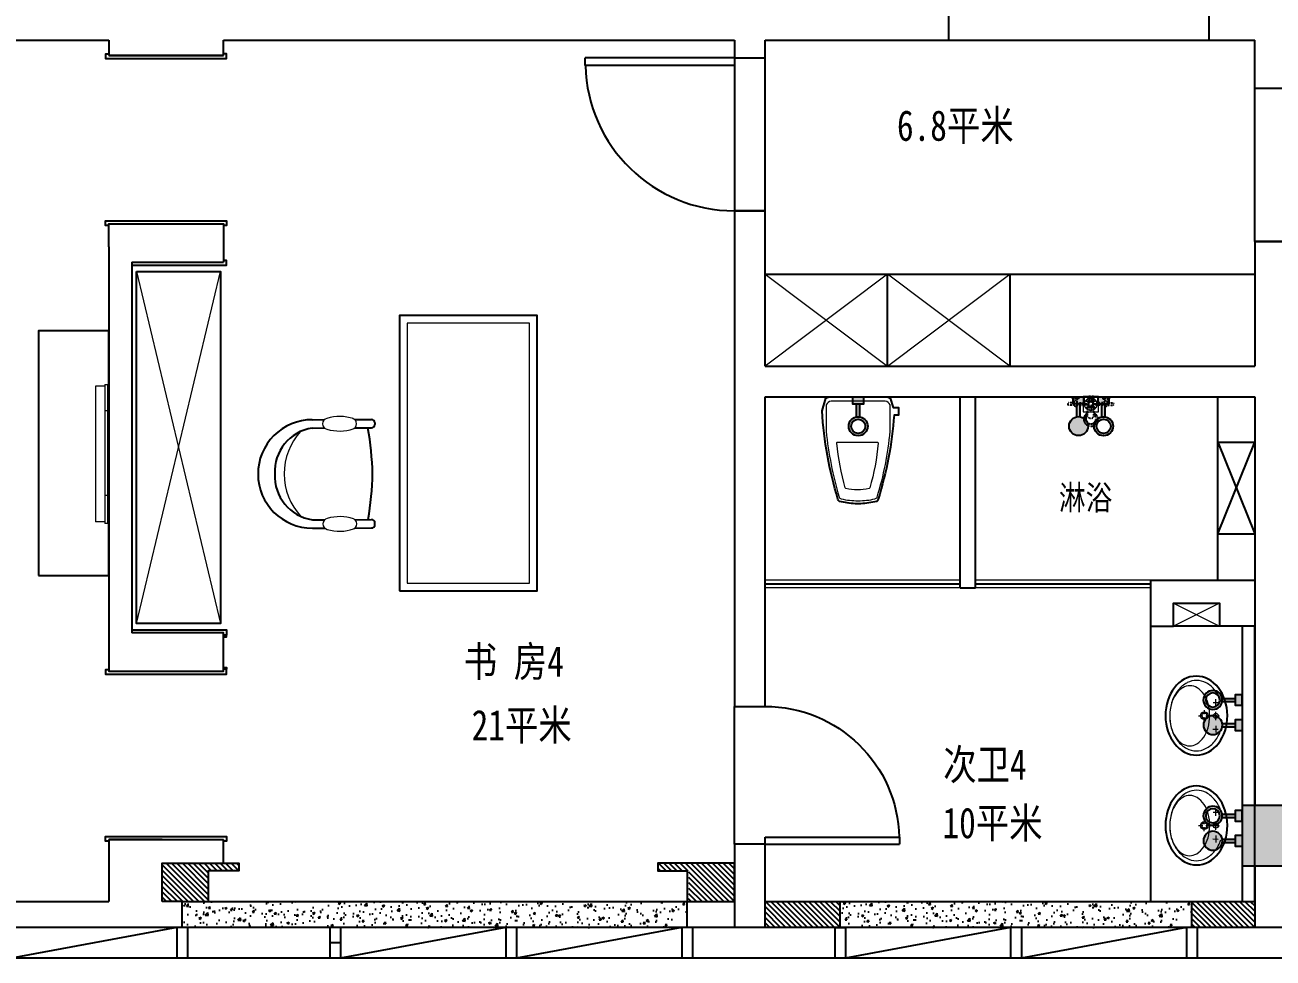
# Model space of a CAD drawing. Header units: millimetres. Extents: x 561810 to 956823, y -438984 to -391712.
# Drawn here: x 924046 to 932203, y -415003 to -408903 of the extents above; entities that cross this region are included whole.
import ezdxf

# ---------------------------------------------------------------- set-up
doc = ezdxf.new("R2010")
doc.units = ezdxf.units.MM
doc.header["$LTSCALE"] = 10
doc.header["$MEASUREMENT"] = 0
doc.linetypes.add('DOT2', pattern=[3.175, 0, -3.175])
doc.linetypes.add('HIDDEN', pattern=[9.525, 6.35, -3.175])
doc.layers.get('0').update_dxf_attribs({"linetype": 'CONTINUOUS'})
for name, color, linetype in [('7-P水路', 4, 'CONTINUOUS'), ('P-平面洁具', 1, 'CONTINUOUS'), ('PUB_HATCH', 144, 'CONTINUOUS'), ('WALL', 7, 'CONTINUOUS'), ('WINDOW', 4, 'CONTINUOUS'), ('填充', 8, 'CONTINUOUS'), ('墙', 7, 'CONTINUOUS')]:
    doc.layers.add(name, color=color, linetype=linetype)
for name, color, linetype, lineweight in [('五金配件nj', 1, 'CONTINUOUS', 20), ('家居内线', 251, 'CONTINUOUS', 13), ('细线', 250, 'CONTINUOUS', 5)]:
    doc.layers.add(name, color=color, linetype=linetype, lineweight=lineweight)
doc.styles.add('12', font='', dxfattribs={"width": 0.8})
doc.styles.get('12').set_extended_font_data('SimSun')

# ---------------------------------------------------------------- blocks, each defined once
blk = doc.blocks.new('mnbmnbmnm')
at = {"layer": '7-P水路', "ltscale": 0.1}
h = blk.add_hatch(color=2, dxfattribs=at)
h.paths.add_polyline_path([(-114968, -337262, -0.086676), (-114928, -337262), (-114928, -337105), (-114968, -337105)])
h.paths.add_polyline_path([(-115013, -337017), (-115013, -337105), (-114884, -337105), (-114884, -337017)])
blk.add_hatch(color=2, dxfattribs=at).paths.add_polyline_path([(-115065, -337377, 1), (-114832, -337377, 1)])
at = {"layer": '7-P水路', "color": 2, "ltscale": 0.1}
for p, q in [((-114968, -337262), (-114968, -337105)), ((-114928, -337262), (-114928, -337105))]:
    blk.add_line(p, q, dxfattribs=at)
blk.add_lwpolyline([(-115013, -337017), (-114884, -337017), (-114884, -337105), (-115013, -337105)], close=True, dxfattribs=at)
blk.add_circle((-114948, -337377), 116, dxfattribs=at)
blk = doc.blocks.new('hgdhgfhg')
at = {"layer": '7-P水路', "ltscale": 0.1}
h = blk.add_hatch(color=2, dxfattribs=at)
h.paths.add_polyline_path([(-115353, -337262, -0.086676), (-115313, -337262), (-115313, -337105), (-115353, -337105)])
h.paths.add_polyline_path([(-115398, -337017), (-115398, -337105), (-115268, -337105), (-115268, -337017)])
h = blk.add_hatch(color=2, dxfattribs=at)
h.paths.add_polyline_path([(-115449, -337377, 1), (-115217, -337377, 1)])
h.paths.add_polyline_path([(-115247, -337377, -1), (-115419, -337377, -1)], flags=16)
at = {"layer": '7-P水路', "color": 2, "ltscale": 0.1}
for p, q in [((-115353, -337262), (-115353, -337105)), ((-115313, -337262), (-115313, -337105))]:
    blk.add_line(p, q, dxfattribs=at)
blk.add_lwpolyline([(-115398, -337017), (-115268, -337017), (-115268, -337105), (-115398, -337105)], close=True, dxfattribs=at)
for radius in [116, 86.2]:
    blk.add_circle((-115333, -337377), radius, dxfattribs=at)

msp = doc.modelspace()

# ---------------------------------------------------------------- hatches: boundary and pattern name
h = msp.add_hatch()
h.set_pattern_fill('ANSI31', color=250, scale=200, angle=-90, style=0)
h.set_pattern_definition([(315, (928683.38, -414632.755), (17.67767, 17.67767), [])])
h.paths.add_polyline_path([(925243.4, -414432.8), (925443.4, -414432.8), (925443.4, -414382.8), (924943.4, -414382.8), (924943.4, -414632.8), (925243.4, -414632.8)])
h.paths.add_polyline_path([(928683.4, -414382.8), (928183.4, -414382.8), (928183.4, -414432.8), (928383.4, -414432.8), (928383.4, -414632.8), (928683.4, -414632.8)])
h = msp.add_hatch()
h.set_pattern_fill('AR-CONC', color=250, scale=20, style=0)
h.set_pattern_definition([(50, (928373.38, -414802.76), (143.452, -12.5504), [15, -165]), (355, (928373.38, -414802.76), (-27.75, 150.4384), [12, -132]), (100.4514, (928385.33, -414803.8), (115.702, 137.888), [12.748, -140.2284]), (46.184, (928373.38, -414762.76), (213.448, -33.104), [22.5, -247.5]), (96.6356, (928391.17, -414765.51), (186.933, 194.824), [19.122, -210.343]), (351.184, (928373.38, -414762.76), (186.932, 194.824), [18, -198]), (21, (928393.38, -414772.76), (119.3814, -80.5238), [15, -165]), (326, (928393.38, -414772.76), (48.663, 145.03), [12, -132]), (71.4514, (928403.33, -414779.47), (168.0445, 64.506), [12.748, -140.2284]), (37.5, (928373.38, -414802.755), (2.432, 66.5788), [0, -130.4, 0, -134, 0, -132.5]), (7.5, (928373.38, -414802.755), (52.6139, 78.8823), [0, -76.4, 0, -127.4, 0, -50.5]), (327.5, (928328.78, -414802.755), (106.7645, -4.511), [0, -50, 0, -156, 0, -207]), (317.5, (928308.78, -414802.755), (116.6372, 20.021), [0, -65, 0, -103.6, 0, -147])])
h.paths.add_polyline_path([(928373.4, -414802.8), (928373.4, -414632.8), (925073.4, -414632.8), (925073.4, -414802.8), (925108.4, -414802.8)])
h = msp.add_hatch()
h.set_pattern_fill('ANSI31', color=250, scale=200, angle=-90, style=0)
h.set_pattern_definition([(315, (929373.38, -414802.755), (17.6777, 17.6777), [])])
h.paths.add_polyline_path([(928883.4, -414632.8), (928883.4, -414802.8), (929373.4, -414802.8), (929373.4, -414632.8)])
h = msp.add_hatch()
h.set_pattern_fill('AR-CONC', color=250, scale=20, style=0)
h.set_pattern_definition([(50, (931673.38, -414802.76), (143.452, -12.5504), [15, -165]), (355, (931673.38, -414802.76), (-27.75, 150.438), [12, -132]), (100.4514, (931685.33, -414803.8), (115.702, 137.888), [12.748, -140.228]), (46.184, (931673.38, -414762.76), (213.448, -33.104), [22.5, -247.5]), (96.636, (931691.17, -414765.51), (186.933, 194.824), [19.122, -210.343]), (351.184, (931673.38, -414762.76), (186.932, 194.824), [18, -198]), (21, (931693.38, -414772.76), (119.3814, -80.524), [15, -165]), (326, (931693.38, -414772.76), (48.663, 145.03), [12, -132]), (71.4514, (931703.33, -414779.47), (168.0445, 64.506), [12.748, -140.228]), (37.5, (931673.38, -414802.755), (2.432, 66.5788), [0, -130.4, 0, -134, 0, -132.5]), (7.5, (931673.38, -414802.755), (52.614, 78.8823), [0, -76.4, 0, -127.4, 0, -50.5]), (327.5, (931628.78, -414802.755), (106.7645, -4.511), [0, -50, 0, -156, 0, -207]), (317.5, (931608.78, -414802.755), (116.6372, 20.021), [0, -65, 0, -103.6, 0, -147])])
h.paths.add_polyline_path([(929373.4, -414632.8), (929373.4, -414802.8), (929408.4, -414802.8), (931673.4, -414802.8), (931673.4, -414632.8)])
h = msp.add_hatch()
h.set_pattern_fill('ANSI31', color=250, scale=200, angle=-90, style=0)
h.set_pattern_definition([(315, (932083.38, -414802.755), (17.6777, 17.6777), [])])
h.paths.add_polyline_path([(931673.4, -414632.8), (931673.4, -414802.8), (931708.4, -414802.8), (932083.4, -414802.8), (932083.4, -414632.8)])
at = {"layer": 'PUB_HATCH'}
h = msp.add_hatch(color=256, dxfattribs=at)
h.paths.add_polyline_path([(932003.4, -414402.8), (932003.4, -414002.8), (932403.4, -414002.8), (932403.4, -414402.8)])
h.paths.add_polyline_path([(920143.4, -414402.8), (920143.4, -414002.8), (920543.4, -414002.8), (920543.4, -414402.8)])
h.paths.add_polyline_path([(920143.4, -409202.8), (920143.4, -408802.8), (920543.4, -408802.8), (920543.4, -409202.8)])
h.paths.add_polyline_path([(920143.4, -402742.8), (920143.4, -402342.8), (920543.4, -402342.8), (920543.4, -402742.8)])
h.paths.add_polyline_path([(955853.4, -402742.8), (955853.4, -402342.8), (956253.4, -402342.8), (956253.4, -402742.8)])
h.paths.add_polyline_path([(955853.4, -409202.8), (955853.4, -408802.8), (956253.4, -408802.8), (956253.4, -409202.8)])
h.paths.add_polyline_path([(955853.4, -414402.8), (955853.4, -414002.8), (956253.4, -414002.8), (956253.4, -414402.8)])
h.paths.add_polyline_path([(943993.4, -414402.8), (943993.4, -414002.8), (944393.4, -414002.8), (944393.4, -414402.8)])

# ---------------------------------------------------------------- linework, layer by layer
at = {"color": 250}
for p, q in [((927708.4, -409167.8), (927708.4, -409117.8)), ((928683.4, -409117.8), (927708.4, -409117.8)), ((928683.4, -409167.8), (927708.4, -409167.8)), ((928683.4, -409117.8), (928683.4, -409167.8)), ((925922.7, -411483.2), (926003.3, -411482.9)), ((925922.9, -411537.7), (926003.5, -411537.5)), ((926201, -411482.5), (926310, -411482.2)), ((926201.2, -411537), (926310.2, -411536.7)), ((926331.9, -411503.9), (926331.9, -411514.9)), ((925924.4, -412137.7), (926004.9, -412137.5)), ((925924.5, -412192.2), (926005.1, -412192)), ((926202.6, -412137), (926311.6, -412136.7)), ((926202.8, -412191.5), (926311.8, -412191.3)), ((926333.5, -412169.4), (926333.5, -412158.5))]:
    msp.add_line(p, q, dxfattribs=at)
for p, q in [((931843.4, -412532.8), (931843.4, -411332.8)), ((931403.4, -412532.8), (931403.4, -412832.8)), ((932003.4, -414632.8), (932003.4, -412832.8))]:
    msp.add_line(p, q)
at = {"color": 250, "extrusion": (0, 0, -1)}
for p, q in [((928883.4, -414257.8), (928883.4, -414212.8)), ((928883.4, -414212.8), (929760.9, -414212.8)), ((929760.9, -414212.8), (929760.9, -414257.8)), ((928883.4, -414257.8), (929760.9, -414257.8))]:
    msp.add_line(p, q, dxfattribs=at)
at = {"color": 1}
for p, q in [((925038.4, -414802.8), (923958.4, -415002.8)), ((925038.4, -414802.8), (925038.4, -415002.8)), ((925108.4, -414802.8), (925108.4, -415002.8)), ((926038.4, -414802.8), (926038.4, -415002.8)), ((926108.4, -414802.8), (926108.4, -415002.8)), ((927188.4, -414802.8), (926108.4, -415002.8)), ((927188.4, -414802.8), (927188.4, -415002.8)), ((927258.4, -414802.8), (927258.4, -415002.8)), ((928338.4, -414802.8), (927258.4, -415002.8)), ((928338.4, -414802.8), (928338.4, -415002.8)), ((928408.4, -414802.8), (928408.4, -415002.8)), ((929338.4, -414802.8), (929338.4, -415002.8)), ((929408.4, -414802.8), (929408.4, -415002.8)), ((930488.4, -414802.8), (929408.4, -415002.8)), ((930488.4, -414802.8), (930488.4, -415002.8)), ((930558.4, -414802.8), (930558.4, -415002.8)), ((931638.4, -414802.8), (930558.4, -415002.8)), ((931638.4, -414802.8), (931638.4, -415002.8)), ((931708.4, -414802.8), (931638.4, -414802.8)), ((931708.4, -414802.8), (931708.4, -415002.8)), ((926108.4, -414902.8), (926038.4, -414902.8))]:
    msp.add_line(p, q, dxfattribs=at)
for points in [[(931403.4, -412532.8), (932083.4, -412532.8), (932083.4, -412832.8), (931853.4, -412832.8)], [(931403.4, -412832.8), (931553.4, -412832.8), (931553.4, -412682.8), (931853.4, -412682.8), (931853.4, -412832.8)]]:
    msp.add_lwpolyline(points)
for points in [[(925108.4, -414802.8), (925038.4, -414802.8)], [(928408.4, -414802.8), (928338.4, -414802.8)], [(929338.4, -414802.8), (929408.4, -414802.8)]]:
    msp.add_lwpolyline(points, dxfattribs=at)
at = {"color": 250}
for centre, radius, start, end in [((928683.4, -409142.8), 975, 181.46928, 270), ((925923.6, -411837.7), 354.5, 90.14267, 180.14267), ((925967.6, -411823.5), 289.3, 98.90092, 182.93338), ((924306.7, -411892.3), 2012.2, 1.53557, 10.17755), ((926310.1, -411504), 21.8, 0.14267, 90.14267), ((926310.1, -411514.9), 21.8, 270.14267, 0.14267), ((925923.6, -411837.7), 354.5, 180.14267, 270.14267), ((925967.7, -411851.7), 289.3, 177.35196, 261.38442), ((924306.4, -411791.1), 2012.2, 350.10779, 358.74977), ((926311.7, -412158.5), 21.8, 0.14267, 90.14267), ((926311.7, -412169.5), 21.8, 270.14267, 0.14267)]:
    msp.add_arc(centre, radius, start, end, dxfattribs=at)
at = {"color": 250, "extrusion": (0, 0, -1)}
msp.add_arc((-928883.4, -414235.3), 877.5, 90, 178.53072, dxfattribs=at)
at = {"layer": 'P-平面洁具', "color": 250, "linetype": 'DOT2', "ltscale": 5e-05}
for p, q in [((930899.9, -411374), (930864.8, -411374)), ((930886.6, -411342.7), (930886.6, -411332.7)), ((930939.4, -411342.7), (930886.6, -411342.7)), ((930900.1, -411357.1), (930900.1, -411342.7)), ((930925.8, -411357.1), (930900.1, -411357.1)), ((930903.7, -411390.3), (930903.7, -411357.1)), ((930922.2, -411390.3), (930922.2, -411357.1)), ((930925.8, -411357.1), (930925.8, -411342.7)), ((930926, -411374), (930961.1, -411374)), ((930939.4, -411342.7), (930939.4, -411332.7)), ((930998, -411353.7), (930998, -411394.1)), ((931026, -411353.7), (931026, -411394.1)), ((931098.9, -411374), (931063.8, -411374)), ((931085.6, -411342.7), (931085.6, -411332.7)), ((931085.6, -411342.7), (931138.4, -411342.8)), ((931099.2, -411357.1), (931099.2, -411342.7)), ((931099.2, -411357.1), (931124.8, -411357.1)), ((931102.7, -411390.3), (931102.7, -411357.1)), ((931121.2, -411390.3), (931121.2, -411357.1)), ((931124.8, -411357.1), (931124.8, -411342.8)), ((931125, -411374), (931160.2, -411374)), ((931138.4, -411342.8), (931138.4, -411332.8)), ((930899.9, -411387.5), (930864.8, -411387.5)), ((930926, -411387.5), (930961.1, -411387.5)), ((930991, -411463.1), (930991, -411397.9)), ((931033, -411463.1), (931033.1, -411397.9)), ((931098.9, -411387.6), (931063.8, -411387.5)), ((931125, -411387.6), (931160.1, -411387.6))]:
    msp.add_line(p, q, dxfattribs=at)
msp.add_lwpolyline([(931033.1, -411353.7), (931033.1, -411332.7), (930991, -411332.7), (930991, -411353.7)], close=True, dxfattribs=at)
for centre, radius, start, end in [((930870.7, -411380.7), 9.01, 131.23522, 228.73806), ((930878.4, -411380.7), 22.5, 342.50146, 17.47182), ((930947.5, -411380.7), 22.5, 162.50146, 197.47182), ((930955.2, -411380.7), 9.01, 311.23522, 48.73806), ((931069.7, -411380.8), 9.01, 131.23522, 228.73806), ((931077.4, -411380.8), 22.5, 342.50146, 17.47182), ((931146.5, -411380.8), 22.5, 162.50146, 197.47182), ((931154.2, -411380.8), 9.01, 311.23522, 48.73806), ((930913, -411384.6), 10.8, 211.28322, 328.69006), ((931012.4, -411479.9), 45.8, 117.97095, 63.26928), ((931012.4, -411476.7), 33.6, 129.63694, 52.02567), ((931012, -411428.3), 36.9, 112.2688, 124.73227), ((931012, -411448.3), 25.7, 215.14921, 324.82406), ((931012, -411428.3), 36.9, 55.24101, 112.2688), ((931112, -411384.7), 10.8, 211.28322, 328.69006)]:
    msp.add_arc(centre, radius, start, end, dxfattribs=at)
at = {"layer": 'WALL'}
for p, q in [((930083.7, -409002.8), (930083.7, -408802.8)), ((931783.7, -408802.8), (931783.7, -409002.8)), ((920543.4, -409002.8), (924593.4, -409002.8)), ((924593.4, -409002.8), (924593.4, -409102.8)), ((925343.4, -409102.8), (925343.4, -409002.8)), ((925343.4, -409002.8), (928683.4, -409002.8)), ((928683.4, -409002.8), (928683.4, -409117.8)), ((928883.4, -409002.8), (930083.7, -409002.8)), ((928883.4, -409117.8), (928883.4, -409002.8)), ((931783.7, -409002.8), (932083.4, -409002.8)), ((932083.4, -409317.8), (932083.4, -409002.8)), ((924593.4, -409102.8), (925343.4, -409102.8)), ((925343.4, -409102.8), (924593.4, -409102.8)), ((928683.4, -409117.8), (928883.4, -409117.8)), ((932283.4, -409317.8), (932083.4, -409317.8)), ((928883.4, -410117.8), (928683.4, -410117.8)), ((928683.4, -410117.8), (928883.4, -410117.8)), ((928683.4, -410117.8), (928683.4, -413357.8)), ((928883.4, -411132.8), (928883.4, -410117.8)), ((932083.4, -410317.8), (932083.4, -411132.8)), ((932083.4, -410317.8), (932283.4, -410317.8)), ((932283.4, -410317.8), (932083.4, -410317.8)), ((924593.4, -410352.8), (924593.4, -412977.8)), ((924743.4, -410452.8), (924743.4, -412877.8)), ((924743.4, -410452.8), (925343.4, -410452.8)), ((932083.4, -410532.8), (932083.4, -411132.8)), ((928883.4, -411132.8), (932083.4, -411132.8)), ((928883.4, -413357.8), (928883.4, -411332.8)), ((928883.4, -411332.8), (932083.4, -411332.8)), ((930158.4, -412582.8), (930158.4, -411332.8)), ((930258.4, -412582.8), (930258.4, -411332.8)), ((932083.4, -411332.8), (932083.4, -414002.8)), ((930158.4, -412582.8), (930258.4, -412582.8)), ((925343.4, -412977.8), (925343.4, -412977.8)), ((925343.4, -412977.8), (925343.4, -412977.8)), ((928683.4, -413357.8), (928883.4, -413357.8)), ((924943.4, -414227.8), (924593.4, -414227.8)), ((924593.4, -414227.8), (924593.4, -414632.8)), ((924593.4, -414227.8), (925343.4, -414227.8)), ((925343.4, -414382.8), (925343.4, -414227.8)), ((928883.4, -414257.8), (928683.4, -414257.8)), ((928683.4, -414257.8), (928683.4, -414802.8)), ((928883.4, -414802.8), (928883.4, -414257.8)), ((924943.4, -414632.8), (924943.4, -414382.8)), ((932083.4, -414402.8), (932083.4, -414802.8)), ((923923.4, -414632.8), (924593.4, -414632.8)), ((925073.4, -414632.8), (924943.4, -414632.8)), ((928373.4, -414632.8), (928683.4, -414632.8)), ((928883.4, -414632.8), (932083.4, -414632.8)), ((931673.4, -414802.8), (931673.4, -414632.8))]:
    msp.add_line(p, q, dxfattribs=at)
for points in [[(924593.4, -410352.8), (924593.4, -410202.8), (925343.4, -410202.8), (925343.4, -410452.8)], [(924593.4, -412977.8), (924593.4, -413127.8), (925343.4, -413127.8), (925343.4, -412877.8), (924743.4, -412877.8)], [(932003.4, -414402.8), (932003.4, -414002.8), (932403.4, -414002.8), (932403.4, -414402.8), (932003.4, -414402.8)], [(928373.4, -414802.8), (928373.4, -414632.8)], [(929373.4, -414802.8), (929373.4, -414632.8)]]:
    msp.add_lwpolyline(points, dxfattribs=at)
at = {"layer": 'WINDOW', "color": 250}
for p, q in [((930158.4, -412557.8), (928883.4, -412557.8)), ((931403.4, -412557.8), (930258.4, -412557.8))]:
    msp.add_line(p, q, dxfattribs=at)
at = {"layer": 'WINDOW'}
for p, q in [((956703.4, -414802.8), (919703.4, -414802.8)), ((956823.4, -415002.8), (919503.4, -415002.8))]:
    msp.add_line(p, q, dxfattribs=at)
at = {"layer": '五金配件nj', "color": 250, "linetype": 'HIDDEN', "ltscale": 50}
for p, q in [((930976.5, -411377.9), (930975, -411378.5)), ((930982.9, -411361.6), (930982.3, -411360.1)), ((930990.3, -411354.2), (930988.8, -411353.6)), ((931006.4, -411347.2), (931007, -411345.7)), ((931016.8, -411347.2), (931016.2, -411345.7)), ((931033.2, -411353.6), (931034.7, -411353)), ((931040.6, -411361), (931041.2, -411359.5)), ((931047.6, -411377.1), (931049.1, -411377.7)), ((930976.5, -411388.4), (930975, -411387.8)), ((930983.5, -411404.5), (930982.9, -411406)), ((930990.9, -411411.9), (930989.4, -411412.5)), ((931007.2, -411418.3), (931007.8, -411419.8)), ((931017.7, -411418.3), (931017.1, -411419.8)), ((931033.8, -411411.3), (931035.3, -411411.9)), ((931041.2, -411403.9), (931041.8, -411405.4)), ((931047.6, -411387.5), (931049.1, -411386.9))]:
    msp.add_line(p, q, dxfattribs=at)
msp.add_lwpolyline([(930962, -411332.7), (930962, -411432.7), (931062, -411432.7), (931062, -411332.7)], close=True, dxfattribs=at)
for centre, radius in [((931012, -411382.7), 40.1), ((931012, -411382.3), 15)]:
    msp.add_circle(centre, radius, dxfattribs=at)
for centre, start, end in [((930976.9, -411383.1), 112.64006, 247.35994), ((930986.9, -411358.2), 67.64006, 202.35994), ((931011.6, -411347.6), 22.64006, 157.35994), ((931036.6, -411357.6), 337.64006, 112.35994), ((931047.2, -411382.3), 292.64006, 67.35994), ((930987.5, -411407.9), 157.64006, 292.35994), ((931012.5, -411417.8), 202.64006, 337.35994), ((931037.2, -411407.3), 247.64006, 22.35994)]:
    msp.add_arc(centre, 5, start, end, dxfattribs=at)
at = {"layer": '五金配件nj', "color": 250, "linetype": 'HIDDEN', "ltscale": 50, "extrusion": (0, 0, -1)}
for centre, major_axis, start_param, end_param in [((930976.5, -411383.1), (-18.3, 0), 1.570796, 4.712389), ((930986.6, -411357.9), (-12.9, 12.9), 1.570796, 4.712389), ((931011.6, -411347.2), (0, 18.3), 1.570796, 4.712389), ((931036.9, -411357.3), (12.9, 12.9), 1.570796, 4.712389), ((931047.6, -411382.3), (18.3, 0), 1.570796, 4.712389), ((930987.2, -411408.2), (12.9, 12.9), 4.712389, 7.853982), ((931012.5, -411418.3), (0, 18.3), 4.712389, 7.853982), ((931037.5, -411407.6), (-12.9, 12.9), 4.712389, 7.853982)]:
    msp.add_ellipse(centre, major_axis=major_axis, ratio=0.286893, start_param=start_param, end_param=end_param, dxfattribs=at)
at = {"layer": '填充', "color": 250, "ltscale": 0.01}
for p, q in [((928883.4, -410532.8), (932083.4, -410532.8)), ((929683.4, -411132.8), (929683.4, -410532.8)), ((930483.4, -410532.8), (930483.4, -411132.8)), ((931403.4, -412832.8), (931403.4, -414632.8))]:
    msp.add_line(p, q, dxfattribs=at)
at = {"layer": '填充', "color": 142, "ltscale": 0.01}
for p, q in [((931843.4, -411630.3), (932083.4, -411630.3)), ((931843.4, -412230.3), (932083.4, -412230.3)), ((932083.4, -414632.8), (932083.4, -412832.8)), ((925073.4, -414632.8), (928373.4, -414632.8))]:
    msp.add_line(p, q, dxfattribs=at)
for points in [[(924593.4, -409092.8), (924573.1, -409092.8), (924573.1, -409122.8), (925363.4, -409122.8), (925363.4, -409092.3), (925343.4, -409092.3)], [(924593.4, -410212.8), (924573.1, -410212.8), (924573.1, -410182.8), (925363.4, -410182.8), (925363.4, -410213.2), (925343.4, -410213.2)], [(924743.4, -410472.8), (925363.4, -410472.8), (925363.4, -410442.3), (925343.4, -410442.3)], [(931853.4, -412832.8), (931553.4, -412832.8)], [(924743.4, -412857.8), (925363.4, -412857.8), (925363.4, -412892.2), (925343.4, -412892.2)], [(924593.4, -413117.8), (924573.1, -413117.8), (924573.1, -413147.8), (925363.4, -413147.8), (925363.4, -413113.3), (925343.4, -413113.3)], [(924593.4, -414237.8), (924573.1, -414237.8), (924573.1, -414207.8), (925363.4, -414207.8), (925363.4, -414238.2), (925343.4, -414238.2)], [(924943.4, -414632.8), (924943.4, -414382.8), (925443.4, -414382.8), (925443.4, -414432.8), (925243.4, -414432.8), (925243.4, -414632.8)], [(928683.4, -414632.8), (928683.4, -414382.8), (928183.4, -414382.8), (928183.4, -414432.8), (928373.4, -414432.8), (928373.4, -414632.8)], [(925073.4, -414802.8), (925073.4, -414632.8)]]:
    msp.add_lwpolyline(points, dxfattribs=at)
at = {"layer": '填充', "color": 250, "ltscale": 0.01}
for points in [[(924774.3, -410515.2), (925324.2, -410515.2), (925324.2, -412815.3), (924774.3, -412815.3)], [(926493.2, -412602.8), (927393.2, -412602.8), (927393.2, -410802.8), (926493.2, -410802.8)], [(924133.4, -412502.8), (924593.4, -412502.8), (924593.4, -410902.8), (924133.4, -410902.8)]]:
    msp.add_lwpolyline(points, close=True, dxfattribs=at)
msp.add_lwpolyline([(929281.2, -411342.8), (929299.8, -411332.8), (929491.3, -411332.8), (929682.8, -411332.8), (929701.4, -411342.8), (929720.5, -411404.3), (929754.3, -411404.3), (929754.3, -411453.8), (929726.5, -411453.8, -0.057211), (929622.8, -412002.9, -0.172572), (929612.8, -412017.2, -0.053902), (929509.9, -412032.9), (929491.3, -412032.9), (929472.7, -412032.9, -0.053902), (929369.8, -412017.2, -0.172572), (929359.8, -412002.9, -0.059878), (929255.5, -411425.7)], format="xyb", close=True, dxfattribs=at)
at = {"layer": '填充', "color": 142, "ltscale": 0.01}
for points in [[(925343.4, -412902.2), (925363.4, -412902.2), (925363.4, -412892.2), (925343.4, -412892.2)], [(925343.4, -413103.3), (925363.4, -413103.3), (925363.4, -413113.3), (925343.4, -413113.3)]]:
    msp.add_lwpolyline(points, close=True, dxfattribs=at)
at = {"layer": '填充', "color": 250, "ltscale": 0.01, "extrusion": (0, 0, -1)}
for centre in [(931702.8, -413418.1), (931702.8, -414136.1)]:
    msp.add_ellipse(centre, major_axis=(-1.4, 258.2), ratio=0.784654, dxfattribs=at)
at = {"layer": '墙', "color": 250}
for p, q in [((930083.7, -409002.8), (931783.7, -409002.8)), ((928683.4, -409117.8), (928683.4, -410117.8)), ((928883.4, -410117.8), (928883.4, -409117.8)), ((932083.4, -410317.8), (932083.4, -409317.8)), ((931843.4, -411630.3), (932083.4, -412230.3)), ((931843.4, -412230.3), (932083.4, -411630.3)), ((928683.4, -414257.8), (928683.4, -413357.8))]:
    msp.add_line(p, q, dxfattribs=at)
at = {"layer": '家居内线', "color": 250}
for p, q in [((924774.3, -412815.3), (925324.2, -410515.2)), ((924774.3, -410515.2), (925324.2, -412815.3)), ((931811.7, -413331.6), (931846.6, -413331.9)), ((931830.1, -413354.2), (931830.5, -413309.9)), ((931716.9, -413418.3), (931744.5, -413418.5)), ((931754.3, -413408.8), (931754.6, -413382.7)), ((931764, -413418.7), (931789.3, -413418.9)), ((931801.6, -413419), (931854, -413419.5)), ((931829.3, -413447.5), (931829.8, -413393.8)), ((931753.9, -413456.2), (931754.2, -413428.3)), ((931829, -413484.3), (931828.6, -413528.6)), ((931810.1, -413506.5), (931845.1, -413506.9)), ((931811.7, -414049.6), (931846.6, -414049.9)), ((931830.1, -414072.1), (931830.5, -414027.8)), ((931716.9, -414136.2), (931744.5, -414136.4)), ((931753.9, -414174.1), (931754.2, -414146.3)), ((931754.3, -414126.8), (931754.6, -414100.6)), ((931764, -414136.6), (931789.3, -414136.8)), ((931801.6, -414136.9), (931854, -414137.4)), ((931829.3, -414165.4), (931829.8, -414111.8)), ((931810.1, -414224.5), (931845.1, -414224.8)), ((931829, -414202.2), (931828.6, -414246.5))]:
    msp.add_line(p, q, dxfattribs=at)
at = {"layer": '家居内线', "color": 251}
for p, q in [((924505.9, -411264.2), (924505.9, -412150.3)), ((924568.6, -411264.2), (924505.9, -411264.2)), ((924568.6, -411253), (924584.7, -411253)), ((924568.6, -411253), (924568.6, -412161.5)), ((924584.7, -411253), (924584.7, -412161.5)), ((924593.4, -411425.8), (924568.6, -411425.8)), ((924593.4, -411979.7), (924593.4, -411425.8)), ((924593.4, -411979.7), (924568.6, -411979.7)), ((924568.6, -412150.3), (924505.9, -412150.3)), ((924584.7, -412161.5), (924568.6, -412161.5)), ((931853.4, -412682.8), (931553.4, -412832.8)), ((931553.4, -412682.8), (931853.4, -412832.8))]:
    msp.add_line(p, q, dxfattribs=at)
at = {"layer": '家居内线', "color": 250}
for centre, radius in [((931754.3, -413418.6), 25.6), ((931754.3, -413418.6), 17.7), ((931829.5, -413419.3), 15.9), ((931754.3, -414136.5), 25.6), ((931754.3, -414136.5), 17.7), ((931829.5, -414137.2), 15.9)]:
    msp.add_circle(centre, radius, dxfattribs=at)
for centre, radius, start, end in [((931767, -413398.7), 235.6, 141.37412, 161.48832), ((931691.7, -413362.9), 149.7, 121.43337, 145.89224), ((931728.2, -413367.7), 185.9, 117.32283, 141.37412), ((931659.9, -413310.9), 88.7, 89.49239, 121.43337), ((931703.7, -413320.3), 132.6, 89.49239, 117.32283), ((931659.9, -413310.9), 88.7, 57.55142, 89.49239), ((931703.7, -413320.3), 132.6, 61.66196, 89.49239), ((931627.2, -413362.4), 149.7, 33.09255, 57.55142), ((931678.4, -413367.3), 185.9, 37.61067, 61.66196), ((931639.1, -413397.6), 235.6, 17.49647, 37.61067), ((931828.3, -413419.2), 300.3, 161.48832, 179.49239), ((931823.3, -413420.4), 295, 164.10525, 179.49239), ((931742.6, -413397.4), 211.1, 145.89224, 164.10525), ((931575.8, -413395.9), 211.1, 14.87953, 33.09255), ((931828.3, -413419.2), 300.3, 179.49239, 197.49647), ((931823.3, -413420.4), 295, 179.49239, 194.87953), ((931494.6, -413417.5), 295, 344.10525, 359.49239), ((931494.6, -413417.5), 295, 359.49239, 14.87953), ((931742.2, -413441.9), 211.1, 194.87953, 213.09255), ((931575.4, -413440.4), 211.1, 325.89224, 344.10525), ((931766.6, -413438.7), 235.6, 197.49647, 217.61067), ((931690.7, -413475.5), 149.7, 213.09255, 237.55142), ((931727.3, -413469), 185.9, 217.61067, 241.66196), ((931626.2, -413474.9), 149.7, 301.43337, 325.89224), ((931677.5, -413468.6), 185.9, 297.32283, 321.37412), ((931638.7, -413437.6), 235.6, 321.37412, 341.48832), ((931658, -413526.9), 88.7, 237.55142, 269.49239), ((931702, -413515.9), 132.6, 241.66196, 269.49239), ((931658, -413526.9), 88.7, 269.49239, 301.43337), ((931702, -413515.9), 132.6, 269.49239, 297.32283), ((931703.7, -414038.3), 132.6, 89.49239, 117.32283), ((931703.7, -414038.3), 132.6, 61.66196, 89.49239), ((931767, -414116.6), 235.6, 141.37412, 161.48832), ((931691.7, -414080.9), 149.7, 121.43337, 145.89224), ((931728.2, -414085.6), 185.9, 117.32283, 141.37412), ((931659.9, -414028.8), 88.7, 89.49239, 121.43337), ((931659.9, -414028.8), 88.7, 57.55142, 89.49239), ((931627.2, -414080.3), 149.7, 33.09255, 57.55142), ((931678.4, -414085.2), 185.9, 37.61067, 61.66196), ((931639.1, -414115.5), 235.6, 17.49647, 37.61067), ((931828.3, -414137.2), 300.3, 161.48832, 179.49239), ((931823.3, -414138.3), 295, 164.10525, 179.49239), ((931742.6, -414115.3), 211.1, 145.89224, 164.10525), ((931575.8, -414113.8), 211.1, 14.87953, 33.09255), ((931494.6, -414135.4), 295, 359.49239, 14.87953), ((931828.3, -414137.2), 300.3, 179.49239, 197.49647), ((931823.3, -414138.3), 295, 179.49239, 194.87953), ((931494.6, -414135.4), 295, 344.10525, 359.49239), ((931742.2, -414159.8), 211.1, 194.87953, 213.09255), ((931766.6, -414156.6), 235.6, 197.49647, 217.61067), ((931575.4, -414158.4), 211.1, 325.89224, 344.10525), ((931638.7, -414155.5), 235.6, 321.37412, 341.48832), ((931690.7, -414193.4), 149.7, 213.09255, 237.55142), ((931727.3, -414186.9), 185.9, 217.61067, 241.66196), ((931626.2, -414192.8), 149.7, 301.43337, 325.89224), ((931677.5, -414186.5), 185.9, 297.32283, 321.37412), ((931658, -414244.8), 88.7, 237.55142, 269.49239), ((931702, -414233.8), 132.6, 241.66196, 269.49239), ((931658, -414244.8), 88.7, 269.49239, 301.43337), ((931702, -414233.8), 132.6, 269.49239, 297.32283)]:
    msp.add_arc(centre, radius, start, end, dxfattribs=at)
at = {"layer": '细线', "color": 250}
for p, q in [((930158.4, -412532.8), (928883.4, -412532.8)), ((931403.4, -412582.8), (928883.4, -412582.8)), ((931403.4, -412532.8), (930258.4, -412532.8))]:
    msp.add_line(p, q, dxfattribs=at)
for points in [[(928883.4, -410532.8), (929683.4, -411132.8), (930483.4, -410532.8)], [(930483.4, -411132.8), (929683.4, -410532.8), (928883.4, -411132.8)]]:
    msp.add_lwpolyline(points, dxfattribs=at)
msp.add_lwpolyline([(926543.2, -412552.8), (927343.2, -412552.8), (927343.2, -410852.8), (926543.2, -410852.8)], close=True, dxfattribs=at)
msp.add_lwpolyline([(929700.3, -411386, 0.209294), (929668.4, -411361.9), (929314.2, -411361.9, 0.209294), (929282.3, -411386), (929282.3, -411559.4, 0.04506), (929367.5, -411988.9, 0.266533), (929381, -412001, 0.055623), (929491.3, -412013.2, 0.055623), (929601.6, -412001, 0.264903), (929615.1, -411989, 0.056066), (929700.3, -411559.3), (929700.3, -411386)], format="xyb", dxfattribs=at)
msp.add_lwpolyline([(929562.9, -411933.4, -0.055659), (929487, -411941.8, -0.055659), (929411.1, -411933.4, -0.262781), (929406.3, -411929.2, -0.038851), (929351.6, -411637.5, -0.448495), (929357.8, -411630.5), (929616.2, -411630.5, -0.443207), (929622.4, -411637.4, -0.048402), (929567.6, -411929.2, -0.262781)], format="xyb", close=True, dxfattribs=at)
for centre, radius, start, end in [((926102.8, -411745.4), 283.2, 71.72587, 107.06659), ((926027.2, -411510.2), 36.2, 101.96777, 258.31757), ((926101.6, -411274.5), 283.2, 253.21875, 288.55947), ((926177.2, -411509.8), 36.2, 281.96777, 78.31757), ((926145.6, -411835.2), 405.5, 137.31853, 180.41063), ((926145.6, -411839), 405.5, 179.87471, 222.96681), ((926104.4, -412400), 283.2, 71.72587, 107.06659), ((926028.9, -412164.7), 36.2, 101.96777, 258.31757), ((926103.3, -411929.1), 283.2, 253.21875, 288.55947), ((926178.9, -412164.3), 36.2, 281.96777, 78.31757)]:
    msp.add_arc(centre, radius, start, end, dxfattribs=at)

# ---------------------------------------------------------------- block references
at = {"layer": '7-P水路', "color": 0, "xscale": 0.5350800007581711, "yscale": 0.5350800007581711, "zscale": 0.5350800007581711}
for name, p in [('hgdhgfhg', (991204.3, -231002.7)), ('mnbmnbmnm', (992438.7, -231001.9)), ('hgdhgfhg', (992808.5, -231002.7))]:
    msp.add_blockref(name, p, dxfattribs=at)
at = {"layer": '7-P水路', "color": 0, "xscale": -0.5350800007581711, "yscale": 0.5350800007581711, "zscale": 0.5350800007581711, "rotation": 270}
for name, p in [('hgdhgfhg', (1112333.4, -351603.5)), ('mnbmnbmnm', (1112334.2, -351973.3)), ('hgdhgfhg', (1112333.4, -352360)), ('mnbmnbmnm', (1112334.2, -352729.8))]:
    msp.add_blockref(name, p, dxfattribs=at)

# ---------------------------------------------------------------- texts
at = {"layer": '填充', "color": 250, "ltscale": 0.01, "style": '12', "width": 0.8}
for s, height, p in [('6.8平米', 200, (929745.2, -409660.2)), ('淋浴', 160, (930803.7, -412072.9)), ('书 房4', 200, (926913.9, -413164.2)), ('21平米', 200, (926965.2, -413580.2)), ('次卫4', 200, (930047.7, -413837.7)), ('10平米', 200, (930042.7, -414219.2))]:
    msp.add_text(s, height=height, dxfattribs=at).set_placement(p)

doc.saveas('drawing.dxf')
